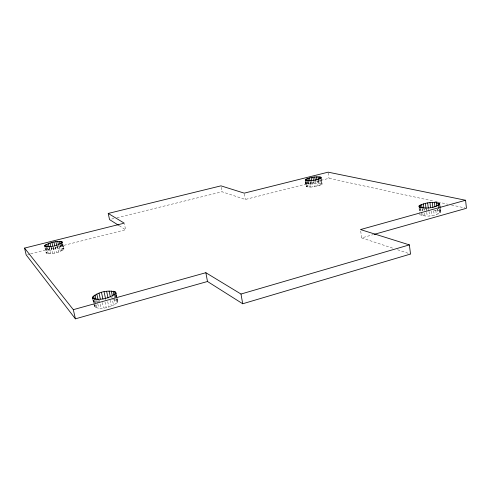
<?xml version="1.0" encoding="UTF-8"?>
<svg xmlns="http://www.w3.org/2000/svg" width="491" height="491" viewBox="0 0 491 491"><rect width="100%" height="100%" fill="white"/><g stroke="black" fill="none" stroke-linecap="round" stroke-linejoin="round"><path stroke-width="0.37" stroke-dasharray="2.46 1.84" d="M92.891 299.835L94.659 307.231C102.036 309.852 111.586 307.311 117.545 302.376L117.772 301.548L117.14 298.589M305.371 181.443L306.353 186.641C311.509 187.679 317.438 186.746 322.041 184.205L321.445 178.933M94.37 306.507L95.542 304.745M306.12 186.316L306.286 185.929C310.895 183.431 316.756 182.511 321.906 183.505L322.176 183.824M63.996 249.103L63.848 248.685C58.012 247.525 50.8 249.06 46.111 252.742L46.215 253.166C52.034 254.393 59.368 252.84 63.996 249.103L62.909 244.309M419.768 214.15L419.848 214.72C426.243 217.225 435.265 216.279 440.783 212.173L440.366 208.54M360.707 231.089L361.664 237.908L373.467 234.569M27.656 254.516L29.883 253.957M30.626 253.767L125.616 229.745L124.401 223.89M116.938 217.752L222.024 191.772L245.334 199.469L329.038 178.307L434.339 201.273M111.758 219.035L113.98 218.483M433.94 210.387L438.85 210.749L440.648 211.609L440.783 212.173M113.206 299.811L116.502 300.308L117.772 301.548M435.087 201.439L437.328 201.93M438.07 202.089L447.78 204.207M451.511 205.023L464.959 207.957M361.664 237.908L394.003 248.593M397.593 249.778L410.531 254.056M119.184 225.682L125.616 229.745M49.315 247.403L50.751 253.62M49.075 247.022L49.861 250.422M47.817 248.194L49.1 253.712M47.584 247.63L48.376 251.036M46.467 248.151L47.75 253.669M46.424 248.237L47.216 251.65M45.491 247.98L46.774 253.479M44.939 247.673L46.215 253.166M55.379 247.041L56.649 252.57M55.023 246.813L55.489 248.845M53.359 247.501L54.63 253.031M53.04 247.268L53.507 249.299M51.193 247.169L52.629 253.387M50.972 247.12L51.604 249.833M61.559 243.996L62.965 250.183M61.344 244.131L62.271 248.213M60.411 244.604L61.829 250.797M60.154 244.776L60.927 248.17M58.926 245.218L60.344 251.423M58.674 245.555L59.294 248.268M57.165 245.807L58.589 252.024M56.827 245.788L57.447 248.501M62.922 244.586L63.848 248.685M62.455 244.119L63.701 249.606M62.339 244.297L63.265 248.385M98.28 300.664L98.605 302.131M97.157 300.854L97.648 303.1M97.813 303.849L98.808 308.336M96.279 300.854L96.604 302.327M95.279 300.701L96.93 308.17M94.56 300.326L95.051 302.536M93.873 300.339L94.695 304.064M94.861 304.813L95.524 307.789M93.523 300.492L94.346 304.187M93.008 299.798L94.659 307.231M102.355 302.481L103.57 308.017M99.243 300.044L101.06 308.287M110.039 300.111L111.34 306.102M107.707 301.652L108.849 306.893M105.006 302.008L106.216 307.544M114.974 295.109L116.735 303.291M114.127 295.551L114.759 298.491M114.256 299.031L115.385 304.254M111.776 296.981L113.556 305.206M116.342 294.888L116.981 297.847M116.152 294.944L116.784 297.896M116.944 298.632L117.423 300.848M115.95 294.956L117.545 302.376M115.397 295.159L116.029 298.098M116.189 298.835L116.502 300.308M221.232 187.329L222.024 191.772M244.371 193.847L245.334 199.469M308.575 181.842L308.999 184.61M308.422 181.492L309.281 187.102M307.231 181.59L307.765 185.052M307.114 181.443L307.974 187.046M306.206 181.339L306.844 185.5M306.231 181.995L306.979 186.887M305.641 181.756L306.286 185.929M305.605 181.756L306.353 186.641M313.602 181.418L314.369 186.678M311.834 181.738L312.147 183.806M311.81 181.989L312.558 186.918M310.06 181.418L310.484 184.186M309.974 181.437L310.834 187.059M319.721 179.645L320.598 185.089M318.622 180.62L319.365 185.543M318.518 180.289L318.935 183.063M316.977 180.344L317.861 185.972M315.314 180.725L316.167 186.353M321.31 179.307L322.041 184.205M321.507 184.634L320.77 179.731L321.249 183.26M328.24 172.844L329.038 178.307M419.05 208.221L419.67 213.272M424.12 208.718L424.298 210.179M424.654 213.094L425.003 216.003M423.948 208.865L424.12 210.295M422.211 208.601L422.475 210.78M422.825 213.689L423.095 215.868M422.094 208.718L422.358 210.866M420.664 208.35L421.548 215.598M420.621 208.607L421.143 212.91M419.59 208.509L420.032 212.1M428.655 208.54L428.919 210.731M429.005 211.461L429.533 215.844M426.311 208.7L426.661 211.621M426.747 212.345L427.188 215.997M426.004 208.374L426.176 209.804M435.793 210.252L436.309 214.635M433.694 210.762L434.216 215.144M431.393 211.167L431.914 215.555M440.028 205.637L440.28 207.816M439.973 205.815L440.231 207.988M440.31 208.712L440.648 211.609M439.543 205.514L439.795 207.693M439.881 208.423L440.39 212.787M439.74 208.963L439.991 211.13M438.629 206.134L439.476 213.425M438.346 206.429L438.85 210.749M437.499 208.945L438.095 214.051M437.119 209.056L437.285 210.498"/><path stroke-width="0.74" d="M115.87 292.667L115.631 293.471C109.573 298.301 100.115 300.799 92.676 298.313L92.394 297.614C97.623 291.752 108.063 289.837 115.52 291.992L116.189 294.152M305.322 179.675L305.39 180.363C310.57 181.326 316.456 180.393 321.102 177.908L320.967 177.233C315.793 176.306 309.974 177.226 305.322 179.675L305.537 181.062M44.859 245.39L44.62 246.298C50.469 247.439 57.735 245.917 62.443 242.259L62.302 241.854C56.502 240.633 49.965 242.511 44.859 245.39L45.178 246.758M419.24 205.637L418.878 206.779C425.335 209.16 434.253 208.202 439.856 204.188L439.721 203.642C433.295 201.212 425.323 202.66 419.24 205.637L419.504 207.791M118.54 225.271L109.536 219.581L108.235 213.438L124.248 223.16L24.55 248.096L73.319 309.668L205.846 272.708L207.49 281.496L242.714 303.763L410.531 254.056L409.371 244.886L360.492 229.573L465.578 200.26L466.45 208.282L374.21 234.36M205.846 272.708L240.989 294.041L409.371 244.886M24.55 248.096L26.17 254.89L75.411 318.837L207.49 281.496M108.235 213.438L220.968 185.85L244.248 193.147L328.135 172.163L465.578 200.26M48.29 243.622L49.075 247.022M46.798 244.23L47.431 246.948M45.632 244.825L46.271 247.556M53.936 242.063L54.71 245.457M51.948 242.517L52.727 245.905M50.033 243.045L50.819 246.439M60.724 241.406L61.191 243.45M59.38 241.376L60 244.095M57.742 241.48L58.515 244.874M73.319 309.668L75.411 318.837M55.894 241.713L56.674 245.107M61.719 241.572L62.179 243.616M96.825 294.06L98.12 299.927M94.978 294.974L96.119 300.124M93.578 295.901L94.395 299.59M92.701 296.797L93.198 299.013M92.394 297.614L92.725 299.099M101.477 292.446L102.92 299.031M99.029 293.201L100.317 299.062M106.633 291.359L108.063 297.945M104.055 291.82L105.651 299.136M113.176 291.145L114.127 295.551M111.31 291.016L112.414 296.147M109.088 291.089L110.358 296.945M115.52 291.992L115.993 294.207M114.606 291.476L115.238 294.422M240.989 294.041L242.714 303.763M308.041 178.38L308.465 181.148M306.807 178.816L307.127 180.897M305.881 179.258L306.096 180.645M312.97 177.269L313.497 180.731M311.202 177.589L311.73 181.044M309.533 177.963L309.956 180.731M319.31 176.864L319.616 178.945M317.996 176.821L318.413 179.596M316.456 176.883L316.873 179.651M314.749 177.03L315.271 180.492M320.967 177.233L321.175 178.626M320.316 176.999L320.525 178.393M423.34 203.863L423.862 208.153M421.573 204.422L422.008 208M420.186 205.023L420.535 207.889M429.987 202.679L430.582 207.687M427.655 202.967L428.25 207.969M425.402 203.366L426.004 208.374M434.449 202.482L434.958 206.785M432.289 202.513L432.884 207.527M439.064 203.182L439.316 205.348M437.923 202.826L438.26 205.704M436.358 202.587L436.781 206.183"/></g></svg>
